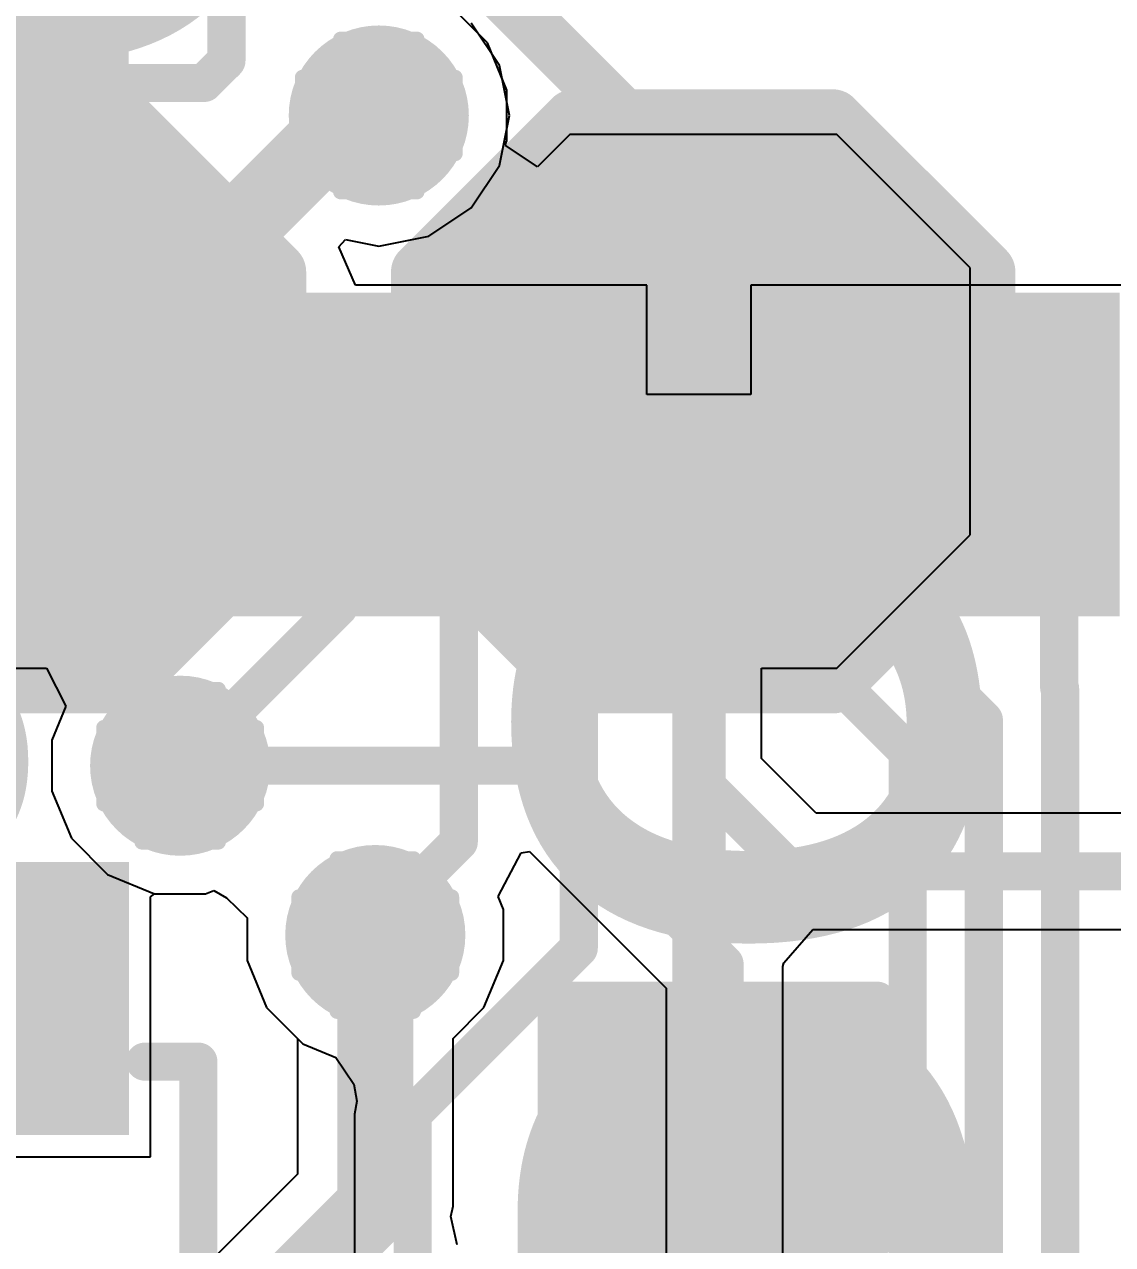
# Model space of a CAD drawing. Header units: inches. Extents: x -25 to 271, y -41 to 15.
# Drawn here: x 63.627 to 67.251, y -16.881 to -12.816 of the extents above; entities that cross this region are included whole.
import ezdxf

# ---------------------------------------------------------------- set-up
doc = ezdxf.new("R2010")
doc.units = ezdxf.units.IN
for name, color, linetype in [('Bottom Layer', 5, 'Continuous'), ('Bottom Overlay', 54, 'Continuous'), ('Bottom Paste', 16, 'Continuous'), ('Bottom Solder', 6, 'Continuous'), ('Drill Drawing', 1, 'Continuous'), ('Top Layer', 1, 'Continuous'), ('Top Overlay', 2, 'Continuous'), ('Top Paste', 8, 'Continuous'), ('Top Solder', 216, 'Continuous'), ('Via Holes', 16, 'Continuous')]:
    doc.layers.add(name, color=color, linetype=linetype)
doc.styles.add('Arial_Bold', font='', dxfattribs={"height": 0.2})
doc.styles.get('Arial_Bold').set_extended_font_data('Arial', bold=True)

# ---------------------------------------------------------------- blocks, each defined once
blk = doc.blocks.new('CAP_0603_39')
at = {"layer": 'Top Layer'}
for points in [[(-0.3809999999999999, 0.4445), (-0.3809999999999999, -0.4445), (-1.143, -0.4445), (-1.143, 0.4445)], [(1.143, 0.4445), (1.143, -0.4445), (0.3809999999999999, -0.4445), (0.3809999999999999, 0.4445)]]:
    blk.add_hatch(color=1, dxfattribs=at).paths.add_polyline_path(points)
at = {"layer": 'Top Paste'}
for points in [[(-0.3809999999999999, 0.4445), (-0.3809999999999999, -0.4445), (-1.143, -0.4445), (-1.143, 0.4445)], [(1.143, 0.4445), (1.143, -0.4445), (0.3809999999999999, -0.4445), (0.3809999999999999, 0.4445)]]:
    blk.add_hatch(color=8, dxfattribs=at).paths.add_polyline_path(points)
at = {"layer": 'Top Solder'}
for points in [[(-0.3210001199999999, 0.50449988), (-0.3210001199999999, -0.50449988), (-1.20299988, -0.50449988), (-1.20299988, 0.50449988)], [(1.20299988, 0.50449988), (1.20299988, -0.50449988), (0.3210001199999999, -0.50449988), (0.3210001199999999, 0.50449988)]]:
    blk.add_hatch(color=216, dxfattribs=at).paths.add_polyline_path(points)
at = {"layer": 'Top Overlay'}
for points in [[(-0.4571999999999999, 0.5334, 0.127, 0.127, 0), (-1.2446, 0.5334, 0.127, 0.127, 0)], [(-1.2446, -0.5334, 0.127, 0.127, 0), (-1.2446, 0.5334, 0.127, 0.127, 0)], [(1.2446, 0.5334, 0.127, 0.127, 0), (0.4571999999999999, 0.5334, 0.127, 0.127, 0)], [(1.2446, -0.5334, 0.127, 0.127, 0), (1.2446, 0.5334, 0.127, 0.127, 0)], [(-0.4571999999999999, -0.5334, 0.127, 0.127, 0), (-1.2446, -0.5334, 0.127, 0.127, 0)], [(1.2446, -0.5334, 0.127, 0.127, 0), (0.4571999999999999, -0.5334, 0.127, 0.127, 0)]]:
    blk.add_lwpolyline(points, format="xyseb", dxfattribs=at)
for points in [[(-1.27635, 0.5334, 0.0635, 0.0635, 1), (-1.21285, 0.5334, 0.0635, 0.0635, 1)], [(-1.27635, 0.5334, 0.0635, 0.0635, 1), (-1.21285, 0.5334, 0.0635, 0.0635, 1)], [(-0.4889499999999999, 0.5334, 0.0635, 0.0635, 1), (-0.42545, 0.5334, 0.0635, 0.0635, 1)], [(0.42545, 0.5334, 0.0635, 0.0635, 1), (0.4889499999999999, 0.5334, 0.0635, 0.0635, 1)], [(1.21285, 0.5334, 0.0635, 0.0635, 1), (1.27635, 0.5334, 0.0635, 0.0635, 1)], [(1.21285, 0.5334, 0.0635, 0.0635, 1), (1.27635, 0.5334, 0.0635, 0.0635, 1)], [(-1.27635, -0.5334, 0.0635, 0.0635, 1), (-1.21285, -0.5334, 0.0635, 0.0635, 1)], [(-1.27635, -0.5334, 0.0635, 0.0635, 1), (-1.21285, -0.5334, 0.0635, 0.0635, 1)], [(-0.4889499999999999, -0.5334, 0.0635, 0.0635, 1), (-0.42545, -0.5334, 0.0635, 0.0635, 1)], [(0.42545, -0.5334, 0.0635, 0.0635, 1), (0.4889499999999999, -0.5334, 0.0635, 0.0635, 1)], [(1.21285, -0.5334, 0.0635, 0.0635, 1), (1.27635, -0.5334, 0.0635, 0.0635, 1)], [(1.21285, -0.5334, 0.0635, 0.0635, 1), (1.27635, -0.5334, 0.0635, 0.0635, 1)]]:
    blk.add_lwpolyline(points, format="xyseb", close=True, dxfattribs=at)
blk = doc.blocks.new('SOD_323_59')
at = {"layer": 'Top Layer'}
for points in [[(-0.74999977, -0.4500003700000001), (-1.55000071, -0.4500003699999999), (-1.55000071, 0.4500003700000001), (-0.74999977, 0.4500003699999999)], [(1.55000071, -0.4500003700000001), (0.74999977, -0.4500003699999999), (0.74999977, 0.4500003700000001), (1.55000071, 0.4500003699999999)]]:
    blk.add_hatch(color=1, dxfattribs=at).paths.add_polyline_path(points)
at = {"layer": 'Top Overlay'}
for points in [[(-2.0066, 0.4826), (-0.9143999999999999, 0.4826), (-0.9143999999999999, 0.7874), (-2.0066, 0.7874)], [(-2.0066, -0.508), (-1.5748, -0.508), (-1.5748, 0.508), (-2.0066, 0.508)], [(-2.0066, -0.7874), (-0.9143999999999999, -0.7874), (-0.9143999999999999, -0.4826), (-2.0066, -0.4826)]]:
    blk.add_hatch(color=2, dxfattribs=at).paths.add_polyline_path(points)
at = {"layer": 'Top Paste'}
for points in [[(-0.74999977, -0.4500003700000001), (-1.55000071, -0.4500003699999999), (-1.55000071, 0.4500003700000001), (-0.74999977, 0.4500003699999999)], [(1.55000071, -0.4500003700000001), (0.74999977, -0.4500003699999999), (0.74999977, 0.4500003700000001), (1.55000071, 0.4500003699999999)]]:
    blk.add_hatch(color=8, dxfattribs=at).paths.add_polyline_path(points)
at = {"layer": 'Top Solder'}
for points in [[(-0.69499861, -0.50500153), (-1.60500187, -0.5050015299999998), (-1.60500187, 0.50500153), (-0.69499861, 0.5050015299999998)], [(1.60500187, -0.50500153), (0.69499861, -0.5050015299999998), (0.69499861, 0.50500153), (1.60500187, 0.5050015299999998)]]:
    blk.add_hatch(color=216, dxfattribs=at).paths.add_polyline_path(points)
at = {"layer": 'Top Overlay'}
for points in [[(-0.9143999999999999, 0.7366, 0.127, 0.127, 0), (0.9397999999999999, 0.7366, 0.127, 0.127, 0)], [(0.9397999999999999, 0.7366, 0.127, 0.127, 0), (0.9397999999999999, 0.5588, 0.127, 0.127, 0)], [(0.9397999999999999, -0.5588, 0.127, 0.127, 0), (0.9397999999999999, -0.7366, 0.127, 0.127, 0)], [(-0.9143999999999999, -0.7366, 0.127, 0.127, 0), (0.9397999999999999, -0.7366, 0.127, 0.127, 0)]]:
    blk.add_lwpolyline(points, format="xyseb", dxfattribs=at)
for points in [[(-0.9461499999999999, 0.7366, 0.0635, 0.0635, 1), (-0.88265, 0.7366, 0.0635, 0.0635, 1)], [(0.9080499999999999, 0.7366, 0.0635, 0.0635, 1), (0.9715499999999999, 0.7366, 0.0635, 0.0635, 1)], [(0.9080499999999999, 0.7366, 0.0635, 0.0635, 1), (0.9715499999999999, 0.7366, 0.0635, 0.0635, 1)], [(0.9080499999999999, 0.5588, 0.0635, 0.0635, 1), (0.9715499999999999, 0.5588, 0.0635, 0.0635, 1)], [(0.9080499999999999, -0.5588, 0.0635, 0.0635, 1), (0.9715499999999999, -0.5588, 0.0635, 0.0635, 1)], [(-0.9461499999999999, -0.7366, 0.0635, 0.0635, 1), (-0.88265, -0.7366, 0.0635, 0.0635, 1)], [(0.9080499999999999, -0.7366, 0.0635, 0.0635, 1), (0.9715499999999999, -0.7366, 0.0635, 0.0635, 1)], [(0.9080499999999999, -0.7366, 0.0635, 0.0635, 1), (0.9715499999999999, -0.7366, 0.0635, 0.0635, 1)]]:
    blk.add_lwpolyline(points, format="xyseb", close=True, dxfattribs=at)
blk = doc.blocks.new('TEST_POINT_B_88')
at = {"layer": 'Bottom Layer'}
blk.add_hatch(color=5, dxfattribs=at).paths.add_polyline_path([(0.3809999999999999, 0.7619999999999999), (-0.3809999999999999, 0.7619999999999999), (-0.7619999999999999, 0.3809999999999999), (-0.7619999999999999, -0.3809999999999999), (-0.3809999999999999, -0.7619999999999999), (0.3809999999999999, -0.7619999999999999), (0.7619999999999999, -0.3809999999999999), (0.7619999999999999, 0.3809999999999999)])
at = {"layer": 'Bottom Paste'}
blk.add_hatch(color=16, dxfattribs=at).paths.add_polyline_path([(0.3809999999999999, 0.7619999999999999), (-0.3809999999999999, 0.7619999999999999), (-0.7619999999999999, 0.3809999999999999), (-0.7619999999999999, -0.3809999999999999), (-0.3809999999999999, -0.7619999999999999), (0.3809999999999999, -0.7619999999999999), (0.7619999999999999, -0.3809999999999999), (0.7619999999999999, 0.3809999999999999)])
at = {"layer": 'Bottom Solder'}
blk.add_hatch(color=6, dxfattribs=at).paths.add_polyline_path([(0.4318, 0.8636), (-0.4318, 0.8636), (-0.8636, 0.4318), (-0.8636, -0.4318), (-0.4318, -0.8636), (0.4318, -0.8636), (0.8636, -0.4318), (0.8636, 0.4318)])
at = {"layer": 'Bottom Overlay'}
for points in [[(-0.4318, 0.9397999999999999, 0.1999996, 0.1999996, 0), (-0.9397999999999999, 0.4318, 0.1999996, 0.1999996, 0)], [(0.4318, 0.9397999999999999, 0.1999996, 0.1999996, 0), (-0.4318, 0.9397999999999999, 0.1999996, 0.1999996, 0)], [(0.9397999999999999, 0.4318, 0.1999996, 0.1999996, 0), (0.4318, 0.9397999999999999, 0.1999996, 0.1999996, 0)], [(-0.9397999999999999, 0.4318, 0.1999996, 0.1999996, 0), (-0.9397999999999999, -0.4318, 0.1999996, 0.1999996, 0)], [(0.9397999999999999, 0.4318, 0.1999996, 0.1999996, 0), (0.9397999999999999, -0.4318, 0.1999996, 0.1999996, 0)], [(-0.4318, -0.9397999999999999, 0.1999996, 0.1999996, 0), (-0.9397999999999999, -0.4318, 0.1999996, 0.1999996, 0)], [(0.9397999999999999, -0.4318, 0.1999996, 0.1999996, 0), (0.4318, -0.9397999999999999, 0.1999996, 0.1999996, 0)], [(0.4318, -0.9397999999999999, 0.1999996, 0.1999996, 0), (-0.4318, -0.9397999999999999, 0.1999996, 0.1999996, 0)]]:
    blk.add_lwpolyline(points, format="xyseb", dxfattribs=at)
for points in [[(-0.4817998999999999, 0.9397999999999999, 0.0999998, 0.0999998, 1), (-0.3818001, 0.9397999999999999, 0.0999998, 0.0999998, 1)], [(-0.4817998999999999, 0.9397999999999999, 0.0999998, 0.0999998, 1), (-0.3818001, 0.9397999999999999, 0.0999998, 0.0999998, 1)], [(0.3818001, 0.9397999999999999, 0.0999998, 0.0999998, 1), (0.4817998999999999, 0.9397999999999999, 0.0999998, 0.0999998, 1)], [(0.3818001, 0.9397999999999999, 0.0999998, 0.0999998, 1), (0.4817998999999999, 0.9397999999999999, 0.0999998, 0.0999998, 1)], [(-0.9897999000000001, 0.4318, 0.0999998, 0.0999998, 1), (-0.8898001, 0.4318, 0.0999998, 0.0999998, 1)], [(-0.9897999000000001, 0.4318, 0.0999998, 0.0999998, 1), (-0.8898001, 0.4318, 0.0999998, 0.0999998, 1)], [(0.8898001, 0.4318, 0.0999998, 0.0999998, 1), (0.9897999000000001, 0.4318, 0.0999998, 0.0999998, 1)], [(0.8898001, 0.4318, 0.0999998, 0.0999998, 1), (0.9897999000000001, 0.4318, 0.0999998, 0.0999998, 1)], [(-0.9897999000000001, -0.4318, 0.0999998, 0.0999998, 1), (-0.8898001, -0.4318, 0.0999998, 0.0999998, 1)], [(-0.9897999000000001, -0.4318, 0.0999998, 0.0999998, 1), (-0.8898001, -0.4318, 0.0999998, 0.0999998, 1)], [(0.8898001, -0.4318, 0.0999998, 0.0999998, 1), (0.9897999000000001, -0.4318, 0.0999998, 0.0999998, 1)], [(0.8898001, -0.4318, 0.0999998, 0.0999998, 1), (0.9897999000000001, -0.4318, 0.0999998, 0.0999998, 1)], [(-0.4817998999999999, -0.9397999999999999, 0.0999998, 0.0999998, 1), (-0.3818001, -0.9397999999999999, 0.0999998, 0.0999998, 1)], [(-0.4817998999999999, -0.9397999999999999, 0.0999998, 0.0999998, 1), (-0.3818001, -0.9397999999999999, 0.0999998, 0.0999998, 1)], [(0.3818001, -0.9397999999999999, 0.0999998, 0.0999998, 1), (0.4817998999999999, -0.9397999999999999, 0.0999998, 0.0999998, 1)], [(0.3818001, -0.9397999999999999, 0.0999998, 0.0999998, 1), (0.4817998999999999, -0.9397999999999999, 0.0999998, 0.0999998, 1)]]:
    blk.add_lwpolyline(points, format="xyseb", close=True, dxfattribs=at)
blk = doc.blocks.new('QFN_56__7X7__128')
at = {"layer": 'Top Layer'}
for points in [[(3.00049946, 0.30000194), (3.87549898, 0.30000194), (3.87549898, 0.10000234), (3.00049946, 0.10000234)], [(3.00049946, -0.09999725999999999), (3.87549898, -0.09999725999999999), (3.87549898, -0.29999686), (3.00049946, -0.29999686)], [(3.00049946, -0.49999646), (3.87549898, -0.49999646), (3.87549898, -0.69999606), (3.00049946, -0.69999606)], [(3.00049946, -0.8999982), (3.87549898, -0.8999982), (3.87549898, -1.0999978), (3.00049946, -1.0999978)], [(3.00049946, -1.2999974), (3.87549898, -1.2999974), (3.87549898, -1.499997), (3.00049946, -1.499997)], [(3.00049946, -1.6999966), (3.87549898, -1.6999966), (3.87549898, -1.8999962), (3.00049946, -1.8999962)], [(3.00049946, -2.09999834), (3.87549898, -2.09999834), (3.87549898, -2.29999794), (3.00049946, -2.29999794)], [(3.00049946, -2.49999754), (3.87549898, -2.49999754), (3.87549898, -2.69999714), (3.00049946, -2.69999714)], [(2.10000088, -3.87549644), (2.10000088, -3.00049692), (2.30000048, -3.00049692), (2.30000048, -3.87549644)], [(2.50000008, -3.87549644), (2.50000008, -3.00049692), (2.69999968, -3.00049692), (2.69999968, -3.87549644)]]:
    blk.add_hatch(color=1, dxfattribs=at).paths.add_polyline_path(points)
at = {"layer": 'Top Paste'}
for points in [[(3.00049946, 0.30000194), (3.87549898, 0.30000194), (3.87549898, 0.10000234), (3.00049946, 0.10000234)], [(3.00049946, -0.09999725999999999), (3.87549898, -0.09999725999999999), (3.87549898, -0.29999686), (3.00049946, -0.29999686)], [(3.00049946, -0.49999646), (3.87549898, -0.49999646), (3.87549898, -0.69999606), (3.00049946, -0.69999606)], [(3.00049946, -0.8999982), (3.87549898, -0.8999982), (3.87549898, -1.0999978), (3.00049946, -1.0999978)], [(3.00049946, -1.2999974), (3.87549898, -1.2999974), (3.87549898, -1.499997), (3.00049946, -1.499997)], [(3.00049946, -1.6999966), (3.87549898, -1.6999966), (3.87549898, -1.8999962), (3.00049946, -1.8999962)], [(3.00049946, -2.09999834), (3.87549898, -2.09999834), (3.87549898, -2.29999794), (3.00049946, -2.29999794)], [(3.00049946, -2.49999754), (3.87549898, -2.49999754), (3.87549898, -2.69999714), (3.00049946, -2.69999714)], [(2.10000088, -3.87549644), (2.10000088, -3.00049692), (2.30000048, -3.00049692), (2.30000048, -3.87549644)], [(2.50000008, -3.87549644), (2.50000008, -3.00049692), (2.69999968, -3.00049692), (2.69999968, -3.87549644)]]:
    blk.add_hatch(color=8, dxfattribs=at).paths.add_polyline_path(points)
at = {"layer": 'Top Solder'}
for points in [[(2.89889946, 0.40160194), (3.97709898, 0.40160194), (3.97709898, -0.00159766), (2.89889946, -0.00159766)], [(2.89889946, 0.00160274), (3.97709898, 0.00160274), (3.97709898, -0.4015968599999999), (2.89889946, -0.4015968599999999)], [(2.89889946, -0.39839646), (3.97709898, -0.39839646), (3.97709898, -0.8015960599999999), (2.89889946, -0.8015960599999999)], [(2.89889946, -0.7983982000000001), (3.97709898, -0.7983982000000001), (3.97709898, -1.2015978), (2.89889946, -1.2015978)], [(2.89889946, -1.1983974), (3.97709898, -1.1983974), (3.97709898, -1.601597), (2.89889946, -1.601597)], [(2.89889946, -1.5983966), (3.97709898, -1.5983966), (3.97709898, -2.0015962), (2.89889946, -2.0015962)], [(2.89889946, -1.99839834), (3.97709898, -1.99839834), (3.97709898, -2.40159794), (2.89889946, -2.40159794)], [(2.89889946, -2.39839754), (3.97709898, -2.39839754), (3.97709898, -2.80159714), (2.89889946, -2.80159714)], [(1.99840088, -3.97709644), (1.99840088, -2.89889692), (2.40160048, -2.89889692), (2.40160048, -3.97709644)], [(2.39840008, -3.97709644), (2.39840008, -2.89889692), (2.80159968, -2.89889692), (2.80159968, -3.97709644)]]:
    blk.add_hatch(color=216, dxfattribs=at).paths.add_polyline_path(points)
at = {"layer": 'Top Overlay'}
blk.add_lwpolyline([(3.50000062, -3.49999808, 0.1999996, 0.1999996, 0), (3.50000062, -2.99999654, 0.1999996, 0.1999996, 0)], format="xyseb", dxfattribs=at)
blk.add_lwpolyline([(3.45000072, -2.99999654, 0.0999998, 0.0999998, 1), (3.55000052, -2.99999654, 0.0999998, 0.0999998, 1)], format="xyseb", close=True, dxfattribs=at)
blk = doc.blocks.new('TEST_POINT_B_136')
at = {"layer": 'Bottom Layer'}
blk.add_hatch(color=5, dxfattribs=at).paths.add_polyline_path([(0.3809999999999999, 0.7619999999999999), (-0.3809999999999999, 0.7619999999999999), (-0.7619999999999999, 0.3809999999999999), (-0.7619999999999999, -0.3809999999999999), (-0.3809999999999999, -0.7619999999999999), (0.3809999999999999, -0.7619999999999999), (0.7619999999999999, -0.3809999999999999), (0.7619999999999999, 0.3809999999999999)])
at = {"layer": 'Bottom Paste'}
blk.add_hatch(color=16, dxfattribs=at).paths.add_polyline_path([(0.3809999999999999, 0.7619999999999999), (-0.3809999999999999, 0.7619999999999999), (-0.7619999999999999, 0.3809999999999999), (-0.7619999999999999, -0.3809999999999999), (-0.3809999999999999, -0.7619999999999999), (0.3809999999999999, -0.7619999999999999), (0.7619999999999999, -0.3809999999999999), (0.7619999999999999, 0.3809999999999999)])
at = {"layer": 'Bottom Solder'}
blk.add_hatch(color=6, dxfattribs=at).paths.add_polyline_path([(0.4318, 0.8636), (-0.4318, 0.8636), (-0.8636, 0.4318), (-0.8636, -0.4318), (-0.4318, -0.8636), (0.4318, -0.8636), (0.8636, -0.4318), (0.8636, 0.4318)])
at = {"layer": 'Bottom Overlay'}
for points in [[(-0.4318, 0.9397999999999999, 0.1999996, 0.1999996, 0), (-0.9397999999999999, 0.4318, 0.1999996, 0.1999996, 0)], [(0.4318, 0.9397999999999999, 0.1999996, 0.1999996, 0), (-0.4318, 0.9397999999999999, 0.1999996, 0.1999996, 0)], [(0.9397999999999999, 0.4318, 0.1999996, 0.1999996, 0), (0.4318, 0.9397999999999999, 0.1999996, 0.1999996, 0)], [(-0.9397999999999999, 0.4318, 0.1999996, 0.1999996, 0), (-0.9397999999999999, -0.4318, 0.1999996, 0.1999996, 0)], [(0.9397999999999999, 0.4318, 0.1999996, 0.1999996, 0), (0.9397999999999999, -0.4318, 0.1999996, 0.1999996, 0)], [(-0.4318, -0.9397999999999999, 0.1999996, 0.1999996, 0), (-0.9397999999999999, -0.4318, 0.1999996, 0.1999996, 0)], [(0.9397999999999999, -0.4318, 0.1999996, 0.1999996, 0), (0.4318, -0.9397999999999999, 0.1999996, 0.1999996, 0)], [(0.4318, -0.9397999999999999, 0.1999996, 0.1999996, 0), (-0.4318, -0.9397999999999999, 0.1999996, 0.1999996, 0)]]:
    blk.add_lwpolyline(points, format="xyseb", dxfattribs=at)
for points in [[(-0.4817998999999999, 0.9397999999999999, 0.0999998, 0.0999998, 1), (-0.3818001, 0.9397999999999999, 0.0999998, 0.0999998, 1)], [(-0.4817998999999999, 0.9397999999999999, 0.0999998, 0.0999998, 1), (-0.3818001, 0.9397999999999999, 0.0999998, 0.0999998, 1)], [(0.3818001, 0.9397999999999999, 0.0999998, 0.0999998, 1), (0.4817998999999999, 0.9397999999999999, 0.0999998, 0.0999998, 1)], [(0.3818001, 0.9397999999999999, 0.0999998, 0.0999998, 1), (0.4817998999999999, 0.9397999999999999, 0.0999998, 0.0999998, 1)], [(-0.9897999000000001, 0.4318, 0.0999998, 0.0999998, 1), (-0.8898001, 0.4318, 0.0999998, 0.0999998, 1)], [(-0.9897999000000001, 0.4318, 0.0999998, 0.0999998, 1), (-0.8898001, 0.4318, 0.0999998, 0.0999998, 1)], [(0.8898001, 0.4318, 0.0999998, 0.0999998, 1), (0.9897999000000001, 0.4318, 0.0999998, 0.0999998, 1)], [(0.8898001, 0.4318, 0.0999998, 0.0999998, 1), (0.9897999000000001, 0.4318, 0.0999998, 0.0999998, 1)], [(-0.9897999000000001, -0.4318, 0.0999998, 0.0999998, 1), (-0.8898001, -0.4318, 0.0999998, 0.0999998, 1)], [(-0.9897999000000001, -0.4318, 0.0999998, 0.0999998, 1), (-0.8898001, -0.4318, 0.0999998, 0.0999998, 1)], [(0.8898001, -0.4318, 0.0999998, 0.0999998, 1), (0.9897999000000001, -0.4318, 0.0999998, 0.0999998, 1)], [(0.8898001, -0.4318, 0.0999998, 0.0999998, 1), (0.9897999000000001, -0.4318, 0.0999998, 0.0999998, 1)], [(-0.4817998999999999, -0.9397999999999999, 0.0999998, 0.0999998, 1), (-0.3818001, -0.9397999999999999, 0.0999998, 0.0999998, 1)], [(-0.4817998999999999, -0.9397999999999999, 0.0999998, 0.0999998, 1), (-0.3818001, -0.9397999999999999, 0.0999998, 0.0999998, 1)], [(0.3818001, -0.9397999999999999, 0.0999998, 0.0999998, 1), (0.4817998999999999, -0.9397999999999999, 0.0999998, 0.0999998, 1)], [(0.3818001, -0.9397999999999999, 0.0999998, 0.0999998, 1), (0.4817998999999999, -0.9397999999999999, 0.0999998, 0.0999998, 1)]]:
    blk.add_lwpolyline(points, format="xyseb", close=True, dxfattribs=at)

msp = doc.modelspace()

# ---------------------------------------------------------------- hatches: boundary and pattern name
at = {"layer": 'Bottom Layer'}
h = msp.add_hatch(color=5, dxfattribs=at)
edge = h.paths.add_edge_path()
edge.add_arc((64.80705098, -13.11901618), 0.2999994, 0, 360)
h = msp.add_hatch(color=5, dxfattribs=at)
edge = h.paths.add_edge_path()
edge.add_arc((64.1454267, -15.28547108), 0.2999994, 0, 360)
h = msp.add_hatch(color=5, dxfattribs=at)
edge = h.paths.add_edge_path()
edge.add_arc((64.7954, -15.8496), 0.2999994, 0, 360)
at = {"layer": 'Top Layer'}
h = msp.add_hatch(color=1, dxfattribs=at)
edge = h.paths.add_edge_path()
edge.add_arc((64.80705098, -13.11901618), 0.2999994, 0, 360)
msp.add_hatch(color=1, dxfattribs=at).paths.add_polyline_path([(62.992, -13.6398), (63.881, -13.6398), (63.881, -13.3096), (62.992, -13.3096)])
h = msp.add_hatch(color=1, dxfattribs=at)
edge = h.paths.add_edge_path()
edge.add_arc((64.1454267, -15.28547108), 0.2999994, 0, 360)
h = msp.add_hatch(color=1, dxfattribs=at)
edge = h.paths.add_edge_path()
edge.add_arc((64.7954, -15.8496), 0.2999994, 0, 360)
at = {"layer": 'Via Holes'}
h = msp.add_hatch(color=7, dxfattribs=at)
edge = h.paths.add_edge_path()
edge.add_arc((64.80705098, -13.11901618), 0.1499997, 0, 360)
h = msp.add_hatch(color=7, dxfattribs=at)
edge = h.paths.add_edge_path()
edge.add_arc((64.1454267, -15.28547108), 0.1499997, 0, 360)
h = msp.add_hatch(color=7, dxfattribs=at)
edge = h.paths.add_edge_path()
edge.add_arc((64.7954, -15.8496), 0.1499997, 0, 360)

# ---------------------------------------------------------------- linework, layer by layer
at = {"layer": 'Bottom Layer'}
for p, q in [((65.16904162, -12.87714214), (65.04892502, -12.75702554)), ((65.23405038, -13.03408112), (65.16904162, -12.87714214)), ((65.23405038, -13.20395124), (65.23405038, -13.03408112)), ((65.22832775999998, -13.2177663), (65.23405038, -13.20395124)), ((65.44309999999999, -13.1826), (65.33599328, -13.28970672)), ((66.3321, -13.1826), (65.44309999999999, -13.1826)), ((66.7766, -13.6271), (66.3321, -13.1826)), ((65.33599328, -13.28970672), (65.22832775999998, -13.2177663)), ((66.7766, -14.5161), (66.7766, -13.6271)), ((66.3321, -14.9606), (66.7766, -14.5161)), ((63.08089999999999, -14.9606), (63.70049744, -14.9606)), ((63.70049744, -14.9606), (63.76520902, -15.08760254)), ((66.08183126, -15.2611455), (66.08183126, -14.9606)), ((66.08183126, -14.9606), (66.3321, -14.9606)), ((63.76520902, -15.08760254), (63.71842729999999, -15.20053602)), ((63.71842729999999, -15.20053602), (63.71842729999999, -15.37040614)), ((66.2637486, -15.44306284), (66.08183126, -15.2611455)), ((63.71842729999999, -15.37040614), (63.78343605999999, -15.52734512)), ((68.65006335999999, -15.44306284), (66.2637486, -15.44306284)), ((63.78343605999999, -15.52734512), (63.90355266, -15.64746172)), ((65.28177952, -15.57615376), (65.30870605999999, -15.5707969)), ((65.30870605999999, -15.5707969), (65.76448873999999, -16.02657958)), ((65.20433238, -15.72104806), (65.28177952, -15.57615376)), ((63.90355266, -15.64746172), (64.06049164, -15.71247048)), ((64.06049164, -15.71247048), (64.23036176, -15.71247048)), ((64.23036176, -15.71247048), (64.25715113999999, -15.70137322)), ((64.25715113999999, -15.70137322), (64.30001618, -15.72575976)), ((64.30001618, -15.72575976), (64.3684006, -15.79275734)), ((65.22239939999999, -15.76466494), (65.20433238, -15.72104806)), ((65.22239939999999, -15.93453506), (65.22239939999999, -15.76466494)), ((64.3684006, -15.79275734), (64.3684006, -15.93453506)), ((66.155951, -15.94244462), (66.25237448, -15.83152536)), ((66.25237448, -15.83152536), (68.65006335999999, -15.83152536)), ((64.3684006, -15.93453506), (64.43340936, -16.09147404)), ((65.15739063999999, -16.09147404), (65.22239939999999, -15.93453506)), ((66.15295126, -15.95498206), (66.155951, -15.94244462)), ((66.15295126, -18.6336813), (66.15295126, -15.95498206)), ((65.76448873999999, -16.02657958), (65.76448873999999, -18.55324204)), ((64.43340936, -16.09147404), (64.53642414, -16.19448882)), ((65.05437586, -16.19448882), (65.15739063999999, -16.09147404)), ((64.53642414, -16.19448882), (64.53642414, -16.64584428)), ((65.05437586, -16.7531161), (65.05437586, -16.19448882)), ((64.53642414, -16.64584428), (62.7235347, -18.45873372)), ((65.04744674, -16.78794458), (65.05437586, -16.7531161)), ((65.06782262, -16.88192966), (65.04744674, -16.78794458))]:
    msp.add_line(p, q, dxfattribs=at)
for points in [[(64.06564021999999, -13.7668, 0.254, 0.254, 0), (64.71342403999999, -13.11901618, 0.254, 0.254, 0)], [(64.71342403999999, -13.11901618, 0.254, 0.254, 0), (64.80705098, -13.11901618, 0.254, 0.254, 0)], [(63.52539999999999, -13.7668, 0.254, 0.254, 0), (64.06564021999999, -13.7668, 0.254, 0.254, 0)], [(65.88759999999999, -15.3416, 0.127, 0.127, 0), (65.88759999999999, -14.0716, 0.127, 0.127, 0)], [(64.1454267, -15.28547108, 0.127, 0.127, 0), (65.298066, -15.28547108, 0.127, 0.127, 0)], [(65.298066, -15.28547108, 0.127, 0.127, 0), (65.95872, -15.94612508, 0.127, 0.127, 0)], [(65.88759999999999, -15.3416, 0.127, 0.127, 0), (66.1832941, -15.6372941, 0.127, 0.127, 0)], [(66.1832941, -15.6372941, 0.127, 0.127, 0), (69.0317898, -15.6372941, 0.127, 0.127, 0)], [(64.7954, -16.7531161, 0.254, 0.254, 0), (64.7954, -15.8496, 0.254, 0.254, 0)], [(65.95872, -18.633694, 0.127, 0.127, 0), (65.95872, -15.94612508, 0.127, 0.127, 0)], [(53.4005155, -28.1480006, 0.254, 0.254, 0), (64.7954, -16.7531161, 0.254, 0.254, 0)]]:
    msp.add_lwpolyline(points, format="xyseb", dxfattribs=at)
for points in [[(64.64992404, -13.11901618, 0.127, 0.127, 1), (64.77692404, -13.11901618, 0.127, 0.127, 1)], [(64.64992404, -13.11901618, 0.127, 0.127, 1), (64.77692404, -13.11901618, 0.127, 0.127, 1)], [(64.74355098, -13.11901618, 0.127, 0.127, 1), (64.87055097999999, -13.11901618, 0.127, 0.127, 1)], [(63.46189999999999, -13.7668, 0.127, 0.127, 1), (63.5889, -13.7668, 0.127, 0.127, 1)], [(64.00214022, -13.7668, 0.127, 0.127, 1), (64.12914022, -13.7668, 0.127, 0.127, 1)], [(64.00214022, -13.7668, 0.127, 0.127, 1), (64.12914022, -13.7668, 0.127, 0.127, 1)], [(65.85585, -14.0716, 0.0635, 0.0635, 1), (65.91935, -14.0716, 0.0635, 0.0635, 1)], [(64.11367669999998, -15.28547108, 0.0635, 0.0635, 1), (64.1771767, -15.28547108, 0.0635, 0.0635, 1)], [(65.26631599999999, -15.28547108, 0.0635, 0.0635, 1), (65.329816, -15.28547108, 0.0635, 0.0635, 1)], [(65.26631599999999, -15.28547108, 0.0635, 0.0635, 1), (65.329816, -15.28547108, 0.0635, 0.0635, 1)], [(65.85585, -15.3416, 0.0635, 0.0635, 1), (65.91935, -15.3416, 0.0635, 0.0635, 1)], [(65.85585, -15.3416, 0.0635, 0.0635, 1), (65.91935, -15.3416, 0.0635, 0.0635, 1)], [(66.1515441, -15.6372941, 0.0635, 0.0635, 1), (66.2150441, -15.6372941, 0.0635, 0.0635, 1)], [(66.1515441, -15.6372941, 0.0635, 0.0635, 1), (66.2150441, -15.6372941, 0.0635, 0.0635, 1)], [(64.7319, -15.8496, 0.127, 0.127, 1), (64.8589, -15.8496, 0.127, 0.127, 1)], [(65.92697, -15.94612508, 0.0635, 0.0635, 1), (65.99047, -15.94612508, 0.0635, 0.0635, 1)], [(65.92697, -15.94612508, 0.0635, 0.0635, 1), (65.99047, -15.94612508, 0.0635, 0.0635, 1)], [(64.7319, -16.7531161, 0.127, 0.127, 1), (64.8589, -16.7531161, 0.127, 0.127, 1)], [(64.7319, -16.7531161, 0.127, 0.127, 1), (64.8589, -16.7531161, 0.127, 0.127, 1)]]:
    msp.add_lwpolyline(points, format="xyseb", close=True, dxfattribs=at)
at = {"layer": 'Drill Drawing'}
for points in [[(64.68005098, -12.99201618, 0.0508, 0.0508, 0), (64.68005098, -12.86501618, 0.0508, 0.0508, 0)], [(64.68005098, -12.86501618, 0.0508, 0.0508, 0), (64.93405098, -12.86501618, 0.0508, 0.0508, 0)], [(64.93405098, -12.99201618, 0.0508, 0.0508, 0), (64.93405098, -12.86501618, 0.0508, 0.0508, 0)], [(64.55305098, -13.24601618, 0.0508, 0.0508, 0), (64.55305098, -12.99201618, 0.0508, 0.0508, 0)], [(64.55305098, -12.99201618, 0.0508, 0.0508, 0), (64.68005098, -12.99201618, 0.0508, 0.0508, 0)], [(64.93405098, -12.99201618, 0.0508, 0.0508, 0), (65.06105098, -12.99201618, 0.0508, 0.0508, 0)], [(65.06105098, -13.24601618, 0.0508, 0.0508, 0), (65.06105098, -12.99201618, 0.0508, 0.0508, 0)], [(64.55305098, -13.24601618, 0.0508, 0.0508, 0), (64.68005098, -13.24601618, 0.0508, 0.0508, 0)], [(64.68005098, -13.37301618, 0.0508, 0.0508, 0), (64.68005098, -13.24601618, 0.0508, 0.0508, 0)], [(64.93405098, -13.24601618, 0.0508, 0.0508, 0), (65.06105098, -13.24601618, 0.0508, 0.0508, 0)], [(64.93405098, -13.37301618, 0.0508, 0.0508, 0), (64.93405098, -13.24601618, 0.0508, 0.0508, 0)], [(64.68005098, -13.37301618, 0.0508, 0.0508, 0), (64.93405098, -13.37301618, 0.0508, 0.0508, 0)], [(64.0184267, -15.15847108, 0.0508, 0.0508, 0), (64.0184267, -15.03147108, 0.0508, 0.0508, 0)], [(64.0184267, -15.03147108, 0.0508, 0.0508, 0), (64.2724267, -15.03147108, 0.0508, 0.0508, 0)], [(64.2724267, -15.15847108, 0.0508, 0.0508, 0), (64.2724267, -15.03147108, 0.0508, 0.0508, 0)], [(63.8914267, -15.41247108, 0.0508, 0.0508, 0), (63.8914267, -15.15847108, 0.0508, 0.0508, 0)], [(63.8914267, -15.15847108, 0.0508, 0.0508, 0), (64.0184267, -15.15847108, 0.0508, 0.0508, 0)], [(64.2724267, -15.15847108, 0.0508, 0.0508, 0), (64.39942669999999, -15.15847108, 0.0508, 0.0508, 0)], [(64.39942669999999, -15.41247108, 0.0508, 0.0508, 0), (64.39942669999999, -15.15847108, 0.0508, 0.0508, 0)], [(63.8914267, -15.41247108, 0.0508, 0.0508, 0), (64.0184267, -15.41247108, 0.0508, 0.0508, 0)], [(64.0184267, -15.53947108, 0.0508, 0.0508, 0), (64.0184267, -15.41247108, 0.0508, 0.0508, 0)], [(64.2724267, -15.41247108, 0.0508, 0.0508, 0), (64.39942669999999, -15.41247108, 0.0508, 0.0508, 0)], [(64.2724267, -15.53947108, 0.0508, 0.0508, 0), (64.2724267, -15.41247108, 0.0508, 0.0508, 0)], [(64.0184267, -15.53947108, 0.0508, 0.0508, 0), (64.2724267, -15.53947108, 0.0508, 0.0508, 0)], [(64.66839999999999, -15.7226, 0.0508, 0.0508, 0), (64.66839999999999, -15.5956, 0.0508, 0.0508, 0)], [(64.66839999999999, -15.5956, 0.0508, 0.0508, 0), (64.9224, -15.5956, 0.0508, 0.0508, 0)], [(64.9224, -15.7226, 0.0508, 0.0508, 0), (64.9224, -15.5956, 0.0508, 0.0508, 0)], [(64.5414, -15.9766, 0.0508, 0.0508, 0), (64.5414, -15.7226, 0.0508, 0.0508, 0)], [(64.5414, -15.7226, 0.0508, 0.0508, 0), (64.66839999999999, -15.7226, 0.0508, 0.0508, 0)], [(64.9224, -15.7226, 0.0508, 0.0508, 0), (65.04939999999999, -15.7226, 0.0508, 0.0508, 0)], [(65.04939999999999, -15.9766, 0.0508, 0.0508, 0), (65.04939999999999, -15.7226, 0.0508, 0.0508, 0)], [(64.5414, -15.9766, 0.0508, 0.0508, 0), (64.66839999999999, -15.9766, 0.0508, 0.0508, 0)], [(64.66839999999999, -16.1036, 0.0508, 0.0508, 0), (64.66839999999999, -15.9766, 0.0508, 0.0508, 0)], [(64.9224, -15.9766, 0.0508, 0.0508, 0), (65.04939999999999, -15.9766, 0.0508, 0.0508, 0)], [(64.9224, -16.1036, 0.0508, 0.0508, 0), (64.9224, -15.9766, 0.0508, 0.0508, 0)], [(64.66839999999999, -16.1036, 0.0508, 0.0508, 0), (64.9224, -16.1036, 0.0508, 0.0508, 0)]]:
    msp.add_lwpolyline(points, format="xyseb", dxfattribs=at)
for points in [[(64.66735098, -12.86501618, 0.0254, 0.0254, 1), (64.69275097999999, -12.86501618, 0.0254, 0.0254, 1)], [(64.66735098, -12.86501618, 0.0254, 0.0254, 1), (64.69275097999999, -12.86501618, 0.0254, 0.0254, 1)], [(64.92135098, -12.86501618, 0.0254, 0.0254, 1), (64.94675097999999, -12.86501618, 0.0254, 0.0254, 1)], [(64.92135098, -12.86501618, 0.0254, 0.0254, 1), (64.94675097999999, -12.86501618, 0.0254, 0.0254, 1)], [(64.54035098, -12.99201618, 0.0254, 0.0254, 1), (64.56575097999999, -12.99201618, 0.0254, 0.0254, 1)], [(64.54035098, -12.99201618, 0.0254, 0.0254, 1), (64.56575097999999, -12.99201618, 0.0254, 0.0254, 1)], [(64.66735098, -12.99201618, 0.0254, 0.0254, 1), (64.69275097999999, -12.99201618, 0.0254, 0.0254, 1)], [(64.66735098, -12.99201618, 0.0254, 0.0254, 1), (64.69275097999999, -12.99201618, 0.0254, 0.0254, 1)], [(64.92135098, -12.99201618, 0.0254, 0.0254, 1), (64.94675097999999, -12.99201618, 0.0254, 0.0254, 1)], [(64.92135098, -12.99201618, 0.0254, 0.0254, 1), (64.94675097999999, -12.99201618, 0.0254, 0.0254, 1)], [(65.04835098, -12.99201618, 0.0254, 0.0254, 1), (65.07375098, -12.99201618, 0.0254, 0.0254, 1)], [(65.04835098, -12.99201618, 0.0254, 0.0254, 1), (65.07375098, -12.99201618, 0.0254, 0.0254, 1)], [(64.54035098, -13.24601618, 0.0254, 0.0254, 1), (64.56575097999999, -13.24601618, 0.0254, 0.0254, 1)], [(64.54035098, -13.24601618, 0.0254, 0.0254, 1), (64.56575097999999, -13.24601618, 0.0254, 0.0254, 1)], [(64.66735098, -13.24601618, 0.0254, 0.0254, 1), (64.69275097999999, -13.24601618, 0.0254, 0.0254, 1)], [(64.66735098, -13.24601618, 0.0254, 0.0254, 1), (64.69275097999999, -13.24601618, 0.0254, 0.0254, 1)], [(64.92135098, -13.24601618, 0.0254, 0.0254, 1), (64.94675097999999, -13.24601618, 0.0254, 0.0254, 1)], [(64.92135098, -13.24601618, 0.0254, 0.0254, 1), (64.94675097999999, -13.24601618, 0.0254, 0.0254, 1)], [(65.04835098, -13.24601618, 0.0254, 0.0254, 1), (65.07375098, -13.24601618, 0.0254, 0.0254, 1)], [(65.04835098, -13.24601618, 0.0254, 0.0254, 1), (65.07375098, -13.24601618, 0.0254, 0.0254, 1)], [(64.66735098, -13.37301618, 0.0254, 0.0254, 1), (64.69275097999999, -13.37301618, 0.0254, 0.0254, 1)], [(64.66735098, -13.37301618, 0.0254, 0.0254, 1), (64.69275097999999, -13.37301618, 0.0254, 0.0254, 1)], [(64.92135098, -13.37301618, 0.0254, 0.0254, 1), (64.94675097999999, -13.37301618, 0.0254, 0.0254, 1)], [(64.92135098, -13.37301618, 0.0254, 0.0254, 1), (64.94675097999999, -13.37301618, 0.0254, 0.0254, 1)], [(64.0057267, -15.03147108, 0.0254, 0.0254, 1), (64.03112669999999, -15.03147108, 0.0254, 0.0254, 1)], [(64.0057267, -15.03147108, 0.0254, 0.0254, 1), (64.03112669999999, -15.03147108, 0.0254, 0.0254, 1)], [(64.2597267, -15.03147108, 0.0254, 0.0254, 1), (64.28512669999999, -15.03147108, 0.0254, 0.0254, 1)], [(64.2597267, -15.03147108, 0.0254, 0.0254, 1), (64.28512669999999, -15.03147108, 0.0254, 0.0254, 1)], [(63.87872669999999, -15.15847108, 0.0254, 0.0254, 1), (63.90412669999999, -15.15847108, 0.0254, 0.0254, 1)], [(63.87872669999999, -15.15847108, 0.0254, 0.0254, 1), (63.90412669999999, -15.15847108, 0.0254, 0.0254, 1)], [(64.0057267, -15.15847108, 0.0254, 0.0254, 1), (64.03112669999999, -15.15847108, 0.0254, 0.0254, 1)], [(64.0057267, -15.15847108, 0.0254, 0.0254, 1), (64.03112669999999, -15.15847108, 0.0254, 0.0254, 1)], [(64.2597267, -15.15847108, 0.0254, 0.0254, 1), (64.28512669999999, -15.15847108, 0.0254, 0.0254, 1)], [(64.2597267, -15.15847108, 0.0254, 0.0254, 1), (64.28512669999999, -15.15847108, 0.0254, 0.0254, 1)], [(64.3867267, -15.15847108, 0.0254, 0.0254, 1), (64.4121267, -15.15847108, 0.0254, 0.0254, 1)], [(64.3867267, -15.15847108, 0.0254, 0.0254, 1), (64.4121267, -15.15847108, 0.0254, 0.0254, 1)], [(63.87872669999999, -15.41247108, 0.0254, 0.0254, 1), (63.90412669999999, -15.41247108, 0.0254, 0.0254, 1)], [(63.87872669999999, -15.41247108, 0.0254, 0.0254, 1), (63.90412669999999, -15.41247108, 0.0254, 0.0254, 1)], [(64.0057267, -15.41247108, 0.0254, 0.0254, 1), (64.03112669999999, -15.41247108, 0.0254, 0.0254, 1)], [(64.0057267, -15.41247108, 0.0254, 0.0254, 1), (64.03112669999999, -15.41247108, 0.0254, 0.0254, 1)], [(64.2597267, -15.41247108, 0.0254, 0.0254, 1), (64.28512669999999, -15.41247108, 0.0254, 0.0254, 1)], [(64.2597267, -15.41247108, 0.0254, 0.0254, 1), (64.28512669999999, -15.41247108, 0.0254, 0.0254, 1)], [(64.3867267, -15.41247108, 0.0254, 0.0254, 1), (64.4121267, -15.41247108, 0.0254, 0.0254, 1)], [(64.3867267, -15.41247108, 0.0254, 0.0254, 1), (64.4121267, -15.41247108, 0.0254, 0.0254, 1)], [(64.0057267, -15.53947108, 0.0254, 0.0254, 1), (64.03112669999999, -15.53947108, 0.0254, 0.0254, 1)], [(64.0057267, -15.53947108, 0.0254, 0.0254, 1), (64.03112669999999, -15.53947108, 0.0254, 0.0254, 1)], [(64.2597267, -15.53947108, 0.0254, 0.0254, 1), (64.28512669999999, -15.53947108, 0.0254, 0.0254, 1)], [(64.2597267, -15.53947108, 0.0254, 0.0254, 1), (64.28512669999999, -15.53947108, 0.0254, 0.0254, 1)], [(64.6557, -15.5956, 0.0254, 0.0254, 1), (64.6811, -15.5956, 0.0254, 0.0254, 1)], [(64.6557, -15.5956, 0.0254, 0.0254, 1), (64.6811, -15.5956, 0.0254, 0.0254, 1)], [(64.90969999999999, -15.5956, 0.0254, 0.0254, 1), (64.9351, -15.5956, 0.0254, 0.0254, 1)], [(64.90969999999999, -15.5956, 0.0254, 0.0254, 1), (64.9351, -15.5956, 0.0254, 0.0254, 1)], [(64.5287, -15.7226, 0.0254, 0.0254, 1), (64.5541, -15.7226, 0.0254, 0.0254, 1)], [(64.5287, -15.7226, 0.0254, 0.0254, 1), (64.5541, -15.7226, 0.0254, 0.0254, 1)], [(64.6557, -15.7226, 0.0254, 0.0254, 1), (64.6811, -15.7226, 0.0254, 0.0254, 1)], [(64.6557, -15.7226, 0.0254, 0.0254, 1), (64.6811, -15.7226, 0.0254, 0.0254, 1)], [(64.90969999999999, -15.7226, 0.0254, 0.0254, 1), (64.9351, -15.7226, 0.0254, 0.0254, 1)], [(64.90969999999999, -15.7226, 0.0254, 0.0254, 1), (64.9351, -15.7226, 0.0254, 0.0254, 1)], [(65.0367, -15.7226, 0.0254, 0.0254, 1), (65.0621, -15.7226, 0.0254, 0.0254, 1)], [(65.0367, -15.7226, 0.0254, 0.0254, 1), (65.0621, -15.7226, 0.0254, 0.0254, 1)], [(64.5287, -15.9766, 0.0254, 0.0254, 1), (64.5541, -15.9766, 0.0254, 0.0254, 1)], [(64.5287, -15.9766, 0.0254, 0.0254, 1), (64.5541, -15.9766, 0.0254, 0.0254, 1)], [(64.6557, -15.9766, 0.0254, 0.0254, 1), (64.6811, -15.9766, 0.0254, 0.0254, 1)], [(64.6557, -15.9766, 0.0254, 0.0254, 1), (64.6811, -15.9766, 0.0254, 0.0254, 1)], [(64.90969999999999, -15.9766, 0.0254, 0.0254, 1), (64.9351, -15.9766, 0.0254, 0.0254, 1)], [(64.90969999999999, -15.9766, 0.0254, 0.0254, 1), (64.9351, -15.9766, 0.0254, 0.0254, 1)], [(65.0367, -15.9766, 0.0254, 0.0254, 1), (65.0621, -15.9766, 0.0254, 0.0254, 1)], [(65.0367, -15.9766, 0.0254, 0.0254, 1), (65.0621, -15.9766, 0.0254, 0.0254, 1)], [(64.6557, -16.1036, 0.0254, 0.0254, 1), (64.6811, -16.1036, 0.0254, 0.0254, 1)], [(64.6557, -16.1036, 0.0254, 0.0254, 1), (64.6811, -16.1036, 0.0254, 0.0254, 1)], [(64.90969999999999, -16.1036, 0.0254, 0.0254, 1), (64.9351, -16.1036, 0.0254, 0.0254, 1)], [(64.90969999999999, -16.1036, 0.0254, 0.0254, 1), (64.9351, -16.1036, 0.0254, 0.0254, 1)]]:
    msp.add_lwpolyline(points, format="xyseb", close=True, dxfattribs=at)
at = {"layer": 'Top Layer'}
for p, q in [((65.20927522, -12.95240996), (65.11489897999999, -12.81116818)), ((65.24241459999999, -13.11901618), (65.20927522, -12.95240996)), ((65.20927522, -13.2856224), (65.24241459999999, -13.11901618)), ((65.11489897999999, -13.42686418), (65.20927522, -13.2856224)), ((64.9736572, -13.52124042), (65.11489897999999, -13.42686418)), ((64.67352318, -13.55699346), (64.69592089999999, -13.53227418)), ((64.69592089999999, -13.53227418), (64.80705098, -13.5543798)), ((64.80705098, -13.5543798), (64.9736572, -13.52124042)), ((64.72982736, -13.68399346), (64.67352318, -13.55699346)), ((65.70012259999999, -13.68399346), (64.72982736, -13.68399346)), ((65.70012259999999, -14.04859268), (65.70012259999999, -13.68399346)), ((69.30012302, -13.68399346), (66.04612393999999, -13.68399346)), ((66.04612393999999, -13.68399346), (66.04612393999999, -14.04859268)), ((66.04612393999999, -14.04859268), (65.70012259999999, -14.04859268)), ((64.0465191, -15.72180752), (64.06049417999999, -15.71247048)), ((64.0465191, -16.58829296), (64.0465191, -15.72180752)), ((64.06049417999999, -15.71247048), (64.23036176, -15.71247048)), ((64.23036176, -15.71247048), (64.25715113999999, -15.70137322)), ((64.25715113999999, -15.70137322), (64.30001618, -15.72575976)), ((64.30001618, -15.72575976), (64.3684006, -15.79275734)), ((64.3684006, -15.79275734), (64.3684006, -15.93453506)), ((64.3684006, -15.93453506), (64.43340936, -16.09147404)), ((64.43340936, -16.09147404), (64.55352596, -16.21159064)), ((64.55352596, -16.21159064), (64.66430044, -16.25747574)), ((64.66430044, -16.25747574), (64.72353831999999, -16.34617762)), ((64.72353831999999, -16.34617762), (64.73432824, -16.4035994)), ((64.73432824, -16.4035994), (64.72586749999999, -16.44613424)), ((64.72586749999999, -16.44613424), (64.72586749999999, -17.00225708)), ((62.89252344, -16.58829296), (64.0465191, -16.58829296))]:
    msp.add_line(p, q, dxfattribs=at)
for points in [[(64.85362187999999, -12.35181934, 0.1778, 0.1778, 0), (65.87337600000001, -13.37157346, 0.1778, 0.1778, 0)], [(64.29962248, -12.93609808, 0.127, 0.127, 0), (64.29962248, -12.5105541, 0.127, 0.127, 0)], [(64.22522588, -13.01049468, 0.127, 0.127, 0), (64.29962248, -12.93609808, 0.127, 0.127, 0)], [(63.43512332, -13.01049468, 0.127, 0.127, 0), (64.22522588, -13.01049468, 0.127, 0.127, 0)], [(64.27312266, -13.57787734, 0.127, 0.127, 0), (64.73198382, -13.11901618, 0.127, 0.127, 0)], [(64.73198382, -13.11901618, 0.127, 0.127, 0), (64.80705098, -13.11901618, 0.127, 0.127, 0)], [(65.87337600000001, -16.62644122, 0.1778, 0.1778, 0), (65.87337600000001, -13.37157346, 0.1778, 0.1778, 0)], [(64.27312266, -14.24849322, 0.127, 0.127, 0), (64.27312266, -13.57787734, 0.127, 0.127, 0)], [(64.65131088, -14.2703042, 0.127, 0.127, 0), (64.67312186, -14.24849322, 0.127, 0.127, 0)], [(64.67312186, -14.75777846, 0.127, 0.127, 0), (64.67312186, -14.24849322, 0.127, 0.127, 0)], [(65.07347666, -15.53921708, 0.127, 0.127, 0), (65.07347666, -14.24849322, 0.127, 0.127, 0)], [(65.47312279999998, -15.8931102, 0.127, 0.127, 0), (65.47312279999998, -14.24849322, 0.127, 0.127, 0)], [(66.27312373999999, -14.94353374, 0.127, 0.127, 0), (66.27312373999999, -14.24849322, 0.127, 0.127, 0)], [(66.67317374, -14.98417374, 0.127, 0.127, 0), (66.67317374, -14.24849322, 0.127, 0.127, 0)], [(67.07322374, -15.0250144, 0.127, 0.127, 0), (67.07322374, -14.24849322, 0.127, 0.127, 0)], [(64.14542924, -15.28547108, 0.127, 0.127, 0), (64.67312186, -14.75777846, 0.127, 0.127, 0)], [(66.27312373999999, -14.94353374, 0.127, 0.127, 0), (66.56832, -15.23873, 0.127, 0.127, 0)], [(66.67317374, -14.98417374, 0.127, 0.127, 0), (66.82231999999999, -15.13332, 0.127, 0.127, 0)], [(67.07322374, -15.0250144, 0.127, 0.127, 0), (67.07632, -15.02811066, 0.127, 0.127, 0)], [(67.07632, -22.14372, 0.127, 0.127, 0), (67.07632, -15.02811066, 0.127, 0.127, 0)], [(66.82231999999999, -22.99208, 0.127, 0.127, 0), (66.82231999999999, -15.13332, 0.127, 0.127, 0)], [(66.56832, -21.4040974, 0.127, 0.127, 0), (66.56832, -15.23873, 0.127, 0.127, 0)], [(64.7954, -15.81729374, 0.127, 0.127, 0), (65.07347666, -15.53921708, 0.127, 0.127, 0)], [(64.7954, -15.8496, 0.127, 0.127, 0), (64.7954, -15.81729374, 0.127, 0.127, 0)], [(64.92009876, -16.44613424, 0.127, 0.127, 0), (65.47312279999998, -15.8931102, 0.127, 0.127, 0)], [(64.92009876, -17.27200254, 0.127, 0.127, 0), (64.92009876, -16.44613424, 0.127, 0.127, 0)]]:
    msp.add_lwpolyline(points, format="xyseb", dxfattribs=at)
for points in [[(64.26787248, -12.93609808, 0.0635, 0.0635, 1), (64.33137248, -12.93609808, 0.0635, 0.0635, 1)], [(64.26787248, -12.93609808, 0.0635, 0.0635, 1), (64.33137248, -12.93609808, 0.0635, 0.0635, 1)], [(64.19347588, -13.01049468, 0.0635, 0.0635, 1), (64.25697587999998, -13.01049468, 0.0635, 0.0635, 1)], [(64.19347588, -13.01049468, 0.0635, 0.0635, 1), (64.25697587999998, -13.01049468, 0.0635, 0.0635, 1)], [(64.70023382, -13.11901618, 0.0635, 0.0635, 1), (64.76373382, -13.11901618, 0.0635, 0.0635, 1)], [(64.70023382, -13.11901618, 0.0635, 0.0635, 1), (64.76373382, -13.11901618, 0.0635, 0.0635, 1)], [(64.77530098, -13.11901618, 0.0635, 0.0635, 1), (64.83880098, -13.11901618, 0.0635, 0.0635, 1)], [(65.828926, -13.37157346, 0.08889999999999999, 0.08889999999999999, 1), (65.917826, -13.37157346, 0.08889999999999999, 0.08889999999999999, 1)], [(65.828926, -13.37157346, 0.08889999999999999, 0.08889999999999999, 1), (65.917826, -13.37157346, 0.08889999999999999, 0.08889999999999999, 1)], [(64.24137266, -13.57787734, 0.0635, 0.0635, 1), (64.30487266, -13.57787734, 0.0635, 0.0635, 1)], [(64.24137266, -13.57787734, 0.0635, 0.0635, 1), (64.30487266, -13.57787734, 0.0635, 0.0635, 1)], [(64.24137266, -14.24849322, 0.0635, 0.0635, 1), (64.30487266, -14.24849322, 0.0635, 0.0635, 1)], [(64.64137185999999, -14.24849322, 0.0635, 0.0635, 1), (64.70487186, -14.24849322, 0.0635, 0.0635, 1)], [(64.64137185999999, -14.24849322, 0.0635, 0.0635, 1), (64.70487186, -14.24849322, 0.0635, 0.0635, 1)], [(65.04172666, -14.24849322, 0.0635, 0.0635, 1), (65.10522666, -14.24849322, 0.0635, 0.0635, 1)], [(65.4413728, -14.24849322, 0.0635, 0.0635, 1), (65.5048728, -14.24849322, 0.0635, 0.0635, 1)], [(66.24137374, -14.24849322, 0.0635, 0.0635, 1), (66.30487373999999, -14.24849322, 0.0635, 0.0635, 1)], [(66.64142374, -14.24849322, 0.0635, 0.0635, 1), (66.70492374, -14.24849322, 0.0635, 0.0635, 1)], [(67.04147374, -14.24849322, 0.0635, 0.0635, 1), (67.10497373999999, -14.24849322, 0.0635, 0.0635, 1)], [(64.61956088, -14.2703042, 0.0635, 0.0635, 1), (64.68306088, -14.2703042, 0.0635, 0.0635, 1)], [(64.64137185999999, -14.75777846, 0.0635, 0.0635, 1), (64.70487186, -14.75777846, 0.0635, 0.0635, 1)], [(64.64137185999999, -14.75777846, 0.0635, 0.0635, 1), (64.70487186, -14.75777846, 0.0635, 0.0635, 1)], [(66.24137374, -14.94353374, 0.0635, 0.0635, 1), (66.30487373999999, -14.94353374, 0.0635, 0.0635, 1)], [(66.24137374, -14.94353374, 0.0635, 0.0635, 1), (66.30487373999999, -14.94353374, 0.0635, 0.0635, 1)], [(66.64142374, -14.98417374, 0.0635, 0.0635, 1), (66.70492374, -14.98417374, 0.0635, 0.0635, 1)], [(66.64142374, -14.98417374, 0.0635, 0.0635, 1), (66.70492374, -14.98417374, 0.0635, 0.0635, 1)], [(67.04147374, -15.0250144, 0.0635, 0.0635, 1), (67.10497373999999, -15.0250144, 0.0635, 0.0635, 1)], [(67.04147374, -15.0250144, 0.0635, 0.0635, 1), (67.10497373999999, -15.0250144, 0.0635, 0.0635, 1)], [(67.04457, -15.02811066, 0.0635, 0.0635, 1), (67.10807, -15.02811066, 0.0635, 0.0635, 1)], [(67.04457, -15.02811066, 0.0635, 0.0635, 1), (67.10807, -15.02811066, 0.0635, 0.0635, 1)], [(66.79057, -15.13332, 0.0635, 0.0635, 1), (66.85407, -15.13332, 0.0635, 0.0635, 1)], [(66.79057, -15.13332, 0.0635, 0.0635, 1), (66.85407, -15.13332, 0.0635, 0.0635, 1)], [(66.53657, -15.23873, 0.0635, 0.0635, 1), (66.60007, -15.23873, 0.0635, 0.0635, 1)], [(66.53657, -15.23873, 0.0635, 0.0635, 1), (66.60007, -15.23873, 0.0635, 0.0635, 1)], [(64.11367924, -15.28547108, 0.0635, 0.0635, 1), (64.17717924, -15.28547108, 0.0635, 0.0635, 1)], [(65.04172666, -15.53921708, 0.0635, 0.0635, 1), (65.10522666, -15.53921708, 0.0635, 0.0635, 1)], [(65.04172666, -15.53921708, 0.0635, 0.0635, 1), (65.10522666, -15.53921708, 0.0635, 0.0635, 1)], [(64.76365, -15.81729374, 0.0635, 0.0635, 1), (64.82714999999999, -15.81729374, 0.0635, 0.0635, 1)], [(64.76365, -15.81729374, 0.0635, 0.0635, 1), (64.82714999999999, -15.81729374, 0.0635, 0.0635, 1)], [(64.76365, -15.8496, 0.0635, 0.0635, 1), (64.82714999999999, -15.8496, 0.0635, 0.0635, 1)], [(65.4413728, -15.8931102, 0.0635, 0.0635, 1), (65.5048728, -15.8931102, 0.0635, 0.0635, 1)], [(65.4413728, -15.8931102, 0.0635, 0.0635, 1), (65.5048728, -15.8931102, 0.0635, 0.0635, 1)], [(64.88834875999999, -16.44613424, 0.0635, 0.0635, 1), (64.95184876, -16.44613424, 0.0635, 0.0635, 1)], [(64.88834875999999, -16.44613424, 0.0635, 0.0635, 1), (64.95184876, -16.44613424, 0.0635, 0.0635, 1)], [(65.828926, -16.62644122, 0.08889999999999999, 0.08889999999999999, 1), (65.917826, -16.62644122, 0.08889999999999999, 0.08889999999999999, 1)]]:
    msp.add_lwpolyline(points, format="xyseb", close=True, dxfattribs=at)

# ---------------------------------------------------------------- block references
for name, p, rotation in [('QFN_56__7X7__128', (66.87312, -10.810494), 270), ('TEST_POINT_B_136', (63.52539999999999, -14.0716), 180), ('TEST_POINT_B_88', (65.88759999999999, -14.0716), 180), ('SOD_323_59', (63.46952, -17.211294), 90), ('CAP_0603_39', (65.93332, -17.312894), 270)]:
    msp.add_blockref(name, p, dxfattribs=dict(rotation=rotation))

# ---------------------------------------------------------------- texts
at = {"layer": 'Bottom Overlay', "style": 'Arial_Bold', "text_generation_flag": 2}
for s, rotation, p in [('GPIO18', 270, (62.90872863999999, -13.03019746)), ('ADC2', 270, (65.26952148, -19.04012702)), ('SWDIO', 360, (63.76941779999999, -16.39002056))]:
    msp.add_text(s, height=1.524, rotation=rotation, dxfattribs=at).set_placement(p)

doc.saveas('drawing.dxf')
